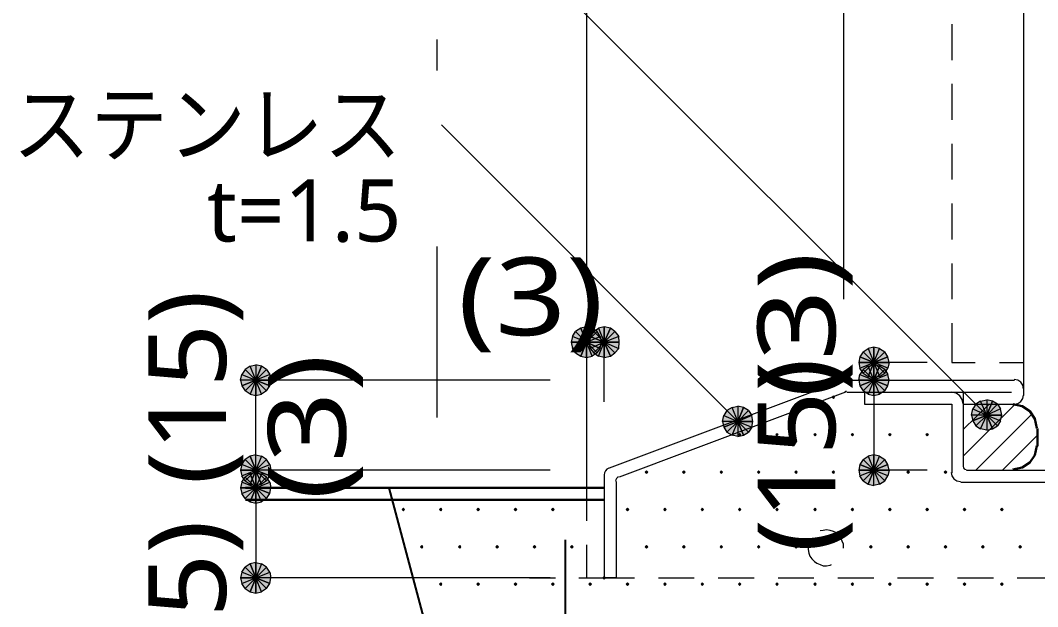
# Model space of a CAD drawing. Header units: millimetres. Extents: x 0 to 420, y 0 to 297.
# Drawn here: x 307.75 to 341.75, y 178.49 to 198.08 of the extents above; entities that cross this region are included whole.
import ezdxf
from ezdxf.enums import TextEntityAlignment as Align

# ---------------------------------------------------------------- set-up
doc = ezdxf.new("R2010")
doc.units = ezdxf.units.MM
doc.styles.add('kst32b', font='NotoSansJP-Variable.ttf')

msp = doc.modelspace()

# ---------------------------------------------------------------- hatches: boundary and pattern name
h = msp.add_hatch(color=7)
h.paths.add_polyline_path([(326.475, 187.791), (326.305, 187.685), (326.665, 187.325), (326.475, 187.791)])
h.paths.add_polyline_path([(326.305, 187.685), (326.665, 187.325), (326.2, 187.515), (326.305, 187.685)])
h.paths.add_polyline_path([(326.665, 187.325), (326.2, 187.515), (326.157, 187.325), (326.665, 187.325)])
h = msp.add_hatch(color=7)
h.paths.add_polyline_path([(327.025, 187.685), (326.856, 187.791), (326.665, 187.325), (327.025, 187.685)])
h.paths.add_polyline_path([(326.856, 187.791), (326.665, 187.325), (326.665, 187.833), (326.856, 187.791)])
h.paths.add_polyline_path([(326.665, 187.325), (326.665, 187.833), (326.475, 187.791), (326.665, 187.325)])
h = msp.add_hatch(color=7)
h.paths.add_polyline_path([(327.131, 187.113), (327.173, 187.325), (326.665, 187.325), (327.131, 187.113)])
h.paths.add_polyline_path([(327.173, 187.325), (326.665, 187.325), (327.131, 187.515), (327.173, 187.325)])
h.paths.add_polyline_path([(326.665, 187.325), (327.131, 187.515), (327.025, 187.685), (326.665, 187.325)])
h = msp.add_hatch(color=7)
h.paths.add_polyline_path([(327.258, 187.833), (327.067, 187.791), (327.258, 187.325), (327.258, 187.833)])
h.paths.add_polyline_path([(327.067, 187.791), (327.258, 187.325), (326.919, 187.685), (327.067, 187.791)])
h.paths.add_polyline_path([(327.258, 187.325), (326.919, 187.685), (326.792, 187.515), (327.258, 187.325)])
for points in [[(327.47, 187.791), (327.258, 187.833), (327.258, 187.325), (327.47, 187.791)], [(326.475, 186.859), (326.665, 186.817), (326.665, 187.325), (326.475, 186.859)], [(335.809, 186.838), (335.767, 186.648), (336.275, 186.648), (335.809, 186.838)], [(316.082, 185.864), (316.124, 186.055), (315.616, 186.055), (316.082, 185.864)], [(336.741, 185.864), (336.783, 186.055), (336.275, 186.055), (336.741, 185.864)], [(334.92, 185.526), (334.899, 185.505), (334.878, 185.483), (334.899, 185.462), (334.92, 185.441), (334.941, 185.462), (334.962, 185.483), (334.941, 185.505), (334.92, 185.526)], [(331.258, 184.489), (331.364, 184.319), (331.724, 184.679), (331.258, 184.489)], [(339.577, 184.7), (339.683, 184.531), (340.043, 184.891), (339.577, 184.7)], [(331.787, 184.277), (331.766, 184.256), (331.745, 184.235), (331.766, 184.213), (331.787, 184.192), (331.809, 184.213), (331.83, 184.235), (331.809, 184.256), (331.787, 184.277)], [(333.036, 184.277), (333.015, 184.256), (332.994, 184.235), (333.015, 184.213), (333.036, 184.192), (333.057, 184.213), (333.079, 184.235), (333.057, 184.256), (333.036, 184.277)], [(334.306, 184.277), (334.285, 184.256), (334.264, 184.235), (334.285, 184.213), (334.306, 184.192), (334.328, 184.213), (334.349, 184.235), (334.328, 184.256), (334.306, 184.277)], [(335.555, 184.277), (335.534, 184.256), (335.513, 184.235), (335.534, 184.213), (335.555, 184.192), (335.576, 184.213), (335.597, 184.235), (335.576, 184.256), (335.555, 184.277)], [(336.804, 184.277), (336.783, 184.256), (336.762, 184.235), (336.783, 184.213), (336.804, 184.192), (336.825, 184.213), (336.846, 184.235), (336.825, 184.256), (336.804, 184.277)], [(338.053, 184.277), (338.032, 184.256), (338.011, 184.235), (338.032, 184.213), (338.053, 184.192), (338.074, 184.213), (338.095, 184.235), (338.074, 184.256), (338.053, 184.277)], [(315.426, 182.584), (315.616, 182.541), (315.616, 183.049), (315.426, 182.584)], [(328.676, 183.028), (328.655, 183.007), (328.634, 182.986), (328.655, 182.965), (328.676, 182.944), (328.697, 182.965), (328.718, 182.986), (328.697, 183.007), (328.676, 183.028)], [(329.925, 183.028), (329.904, 183.007), (329.882, 182.986), (329.904, 182.965), (329.925, 182.944), (329.946, 182.965), (329.967, 182.986), (329.946, 183.007), (329.925, 183.028)], [(331.174, 183.028), (331.153, 183.007), (331.131, 182.986), (331.153, 182.965), (331.174, 182.944), (331.195, 182.965), (331.216, 182.986), (331.195, 183.007), (331.174, 183.028)], [(332.422, 183.028), (332.401, 183.007), (332.38, 182.986), (332.401, 182.965), (332.422, 182.944), (332.444, 182.965), (332.465, 182.986), (332.444, 183.007), (332.422, 183.028)], [(333.671, 183.028), (333.65, 183.007), (333.629, 182.986), (333.65, 182.965), (333.671, 182.944), (333.693, 182.965), (333.714, 182.986), (333.693, 183.007), (333.671, 183.028)], [(334.92, 183.028), (334.899, 183.007), (334.878, 182.986), (334.899, 182.965), (334.92, 182.944), (334.941, 182.965), (334.962, 182.986), (334.941, 183.007), (334.92, 183.028)], [(335.809, 183.24), (335.767, 183.049), (336.275, 183.049), (335.809, 183.24)], [(336.169, 183.028), (336.148, 183.007), (336.127, 182.986), (336.148, 182.965), (336.169, 182.944), (336.19, 182.965), (336.211, 182.986), (336.19, 183.007), (336.169, 183.028)], [(337.418, 183.028), (337.397, 183.007), (337.376, 182.986), (337.397, 182.965), (337.418, 182.944), (337.439, 182.965), (337.46, 182.986), (337.439, 183.007), (337.418, 183.028)], [(338.667, 183.028), (338.646, 183.007), (338.624, 182.986), (338.646, 182.965), (338.667, 182.944), (338.688, 182.965), (338.709, 182.986), (338.688, 183.007), (338.667, 183.028)], [(315.426, 181.991), (315.616, 181.949), (315.616, 182.457), (315.426, 181.991)], [(320.548, 181.779), (320.527, 181.758), (320.506, 181.737), (320.527, 181.716), (320.548, 181.695), (320.569, 181.716), (320.59, 181.737), (320.569, 181.758), (320.548, 181.779)], [(321.797, 181.779), (321.776, 181.758), (321.754, 181.737), (321.776, 181.716), (321.797, 181.695), (321.818, 181.716), (321.839, 181.737), (321.818, 181.758), (321.797, 181.779)], [(323.046, 181.779), (323.025, 181.758), (323.003, 181.737), (323.025, 181.716), (323.046, 181.695), (323.067, 181.716), (323.088, 181.737), (323.067, 181.758), (323.046, 181.779)], [(324.295, 181.779), (324.273, 181.758), (324.252, 181.737), (324.273, 181.716), (324.295, 181.695), (324.316, 181.716), (324.337, 181.737), (324.316, 181.758), (324.295, 181.779)], [(325.543, 181.779), (325.522, 181.758), (325.501, 181.737), (325.522, 181.716), (325.543, 181.695), (325.564, 181.716), (325.586, 181.737), (325.564, 181.758), (325.543, 181.779)], [(328.041, 181.779), (328.02, 181.758), (327.999, 181.737), (328.02, 181.716), (328.041, 181.695), (328.062, 181.716), (328.083, 181.737), (328.062, 181.758), (328.041, 181.779)], [(329.29, 181.779), (329.269, 181.758), (329.248, 181.737), (329.269, 181.716), (329.29, 181.695), (329.311, 181.716), (329.332, 181.737), (329.311, 181.758), (329.29, 181.779)], [(330.539, 181.779), (330.518, 181.758), (330.496, 181.737), (330.518, 181.716), (330.539, 181.695), (330.56, 181.716), (330.581, 181.737), (330.56, 181.758), (330.539, 181.779)], [(331.787, 181.779), (331.766, 181.758), (331.745, 181.737), (331.766, 181.716), (331.787, 181.695), (331.809, 181.716), (331.83, 181.737), (331.809, 181.758), (331.787, 181.779)], [(333.036, 181.779), (333.015, 181.758), (332.994, 181.737), (333.015, 181.716), (333.036, 181.695), (333.057, 181.716), (333.079, 181.737), (333.057, 181.758), (333.036, 181.779)], [(334.306, 181.779), (334.285, 181.758), (334.264, 181.737), (334.285, 181.716), (334.306, 181.695), (334.328, 181.716), (334.349, 181.737), (334.328, 181.758), (334.306, 181.779)], [(335.555, 181.779), (335.534, 181.758), (335.513, 181.737), (335.534, 181.716), (335.555, 181.695), (335.576, 181.716), (335.597, 181.737), (335.576, 181.758), (335.555, 181.779)], [(336.804, 181.779), (336.783, 181.758), (336.762, 181.737), (336.783, 181.716), (336.804, 181.695), (336.825, 181.716), (336.846, 181.737), (336.825, 181.758), (336.804, 181.779)], [(338.053, 181.779), (338.032, 181.758), (338.011, 181.737), (338.032, 181.716), (338.053, 181.695), (338.074, 181.716), (338.095, 181.737), (338.074, 181.758), (338.053, 181.779)], [(339.302, 181.779), (339.28, 181.758), (339.259, 181.737), (339.28, 181.716), (339.302, 181.695), (339.323, 181.716), (339.344, 181.737), (339.323, 181.758), (339.302, 181.779)], [(340.551, 181.779), (340.529, 181.758), (340.508, 181.737), (340.529, 181.716), (340.551, 181.695), (340.572, 181.716), (340.593, 181.737), (340.572, 181.758), (340.551, 181.779)], [(321.162, 180.53), (321.141, 180.509), (321.12, 180.488), (321.141, 180.467), (321.162, 180.446), (321.183, 180.467), (321.204, 180.488), (321.183, 180.509), (321.162, 180.53)], [(322.432, 180.53), (322.411, 180.509), (322.389, 180.488), (322.411, 180.467), (322.432, 180.446), (322.453, 180.467), (322.474, 180.488), (322.453, 180.509), (322.432, 180.53)], [(323.681, 180.53), (323.659, 180.509), (323.638, 180.488), (323.659, 180.467), (323.681, 180.446), (323.702, 180.467), (323.723, 180.488), (323.702, 180.509), (323.681, 180.53)], [(324.929, 180.53), (324.908, 180.509), (324.887, 180.488), (324.908, 180.467), (324.929, 180.446), (324.951, 180.467), (324.972, 180.488), (324.951, 180.509), (324.929, 180.53)], [(326.178, 180.53), (326.157, 180.509), (326.136, 180.488), (326.157, 180.467), (326.178, 180.446), (326.2, 180.467), (326.221, 180.488), (326.2, 180.509), (326.178, 180.53)], [(328.676, 180.53), (328.655, 180.509), (328.634, 180.488), (328.655, 180.467), (328.676, 180.446), (328.697, 180.467), (328.718, 180.488), (328.697, 180.509), (328.676, 180.53)], [(329.925, 180.53), (329.904, 180.509), (329.882, 180.488), (329.904, 180.467), (329.925, 180.446), (329.946, 180.467), (329.967, 180.488), (329.946, 180.509), (329.925, 180.53)], [(331.174, 180.53), (331.153, 180.509), (331.131, 180.488), (331.153, 180.467), (331.174, 180.446), (331.195, 180.467), (331.216, 180.488), (331.195, 180.509), (331.174, 180.53)], [(332.422, 180.53), (332.401, 180.509), (332.38, 180.488), (332.401, 180.467), (332.422, 180.446), (332.444, 180.467), (332.465, 180.488), (332.444, 180.509), (332.422, 180.53)], [(333.671, 180.53), (333.65, 180.509), (333.629, 180.488), (333.65, 180.467), (333.671, 180.446), (333.693, 180.467), (333.714, 180.488), (333.693, 180.509), (333.671, 180.53)], [(336.169, 180.53), (336.148, 180.509), (336.127, 180.488), (336.148, 180.467), (336.169, 180.446), (336.19, 180.467), (336.211, 180.488), (336.19, 180.509), (336.169, 180.53)], [(337.418, 180.53), (337.397, 180.509), (337.376, 180.488), (337.397, 180.467), (337.418, 180.446), (337.439, 180.467), (337.46, 180.488), (337.439, 180.509), (337.418, 180.53)], [(338.667, 180.53), (338.646, 180.509), (338.624, 180.488), (338.646, 180.467), (338.667, 180.446), (338.688, 180.467), (338.709, 180.488), (338.688, 180.509), (338.667, 180.53)], [(339.916, 180.53), (339.894, 180.509), (339.873, 180.488), (339.894, 180.467), (339.916, 180.446), (339.937, 180.467), (339.958, 180.488), (339.937, 180.509), (339.916, 180.53)], [(341.164, 180.53), (341.143, 180.509), (341.122, 180.488), (341.143, 180.467), (341.164, 180.446), (341.186, 180.467), (341.207, 180.488), (341.186, 180.509), (341.164, 180.53)], [(315.426, 178.985), (315.616, 178.943), (315.616, 179.451), (315.426, 178.985)], [(321.797, 179.282), (321.776, 179.26), (321.754, 179.239), (321.776, 179.218), (321.797, 179.197), (321.818, 179.218), (321.839, 179.239), (321.818, 179.26), (321.797, 179.282)], [(323.046, 179.282), (323.025, 179.26), (323.003, 179.239), (323.025, 179.218), (323.046, 179.197), (323.067, 179.218), (323.088, 179.239), (323.067, 179.26), (323.046, 179.282)], [(324.295, 179.282), (324.273, 179.26), (324.252, 179.239), (324.273, 179.218), (324.295, 179.197), (324.316, 179.218), (324.337, 179.239), (324.316, 179.26), (324.295, 179.282)], [(325.543, 179.282), (325.522, 179.26), (325.501, 179.239), (325.522, 179.218), (325.543, 179.197), (325.564, 179.218), (325.586, 179.239), (325.564, 179.26), (325.543, 179.282)], [(326.792, 179.282), (326.771, 179.26), (326.75, 179.239), (326.771, 179.218), (326.792, 179.197), (326.813, 179.218), (326.834, 179.239), (326.813, 179.26), (326.792, 179.282)], [(327.258, 179.493), (327.237, 179.472), (327.216, 179.451), (327.237, 179.43), (327.258, 179.409), (327.279, 179.43), (327.3, 179.451), (327.279, 179.472), (327.258, 179.493)], [(328.041, 179.282), (328.02, 179.26), (327.999, 179.239), (328.02, 179.218), (328.041, 179.197), (328.062, 179.218), (328.083, 179.239), (328.062, 179.26), (328.041, 179.282)], [(329.29, 179.282), (329.269, 179.26), (329.248, 179.239), (329.269, 179.218), (329.29, 179.197), (329.311, 179.218), (329.332, 179.239), (329.311, 179.26), (329.29, 179.282)], [(330.539, 179.282), (330.518, 179.26), (330.496, 179.239), (330.518, 179.218), (330.539, 179.197), (330.56, 179.218), (330.581, 179.239), (330.56, 179.26), (330.539, 179.282)], [(331.787, 179.282), (331.766, 179.26), (331.745, 179.239), (331.766, 179.218), (331.787, 179.197), (331.809, 179.218), (331.83, 179.239), (331.809, 179.26), (331.787, 179.282)], [(333.036, 179.282), (333.015, 179.26), (332.994, 179.239), (333.015, 179.218), (333.036, 179.197), (333.057, 179.218), (333.079, 179.239), (333.057, 179.26), (333.036, 179.282)], [(334.306, 179.282), (334.285, 179.26), (334.264, 179.239), (334.285, 179.218), (334.306, 179.197), (334.328, 179.218), (334.349, 179.239), (334.328, 179.26), (334.306, 179.282)], [(335.555, 179.282), (335.534, 179.26), (335.513, 179.239), (335.534, 179.218), (335.555, 179.197), (335.576, 179.218), (335.597, 179.239), (335.576, 179.26), (335.555, 179.282)], [(336.804, 179.282), (336.783, 179.26), (336.762, 179.239), (336.783, 179.218), (336.804, 179.197), (336.825, 179.218), (336.846, 179.239), (336.825, 179.26), (336.804, 179.282)], [(338.053, 179.282), (338.032, 179.26), (338.011, 179.239), (338.032, 179.218), (338.053, 179.197), (338.074, 179.218), (338.095, 179.239), (338.074, 179.26), (338.053, 179.282)], [(339.302, 179.282), (339.28, 179.26), (339.259, 179.239), (339.28, 179.218), (339.302, 179.197), (339.323, 179.218), (339.344, 179.239), (339.323, 179.26), (339.302, 179.282)], [(340.551, 179.282), (340.529, 179.26), (340.508, 179.239), (340.529, 179.218), (340.551, 179.197), (340.572, 179.218), (340.593, 179.239), (340.572, 179.26), (340.551, 179.282)]]:
    msp.add_hatch(color=7).paths.add_polyline_path(points)
h = msp.add_hatch(color=7)
h.paths.add_polyline_path([(327.766, 187.325), (327.745, 187.515), (327.258, 187.325), (327.766, 187.325)])
h.paths.add_polyline_path([(327.745, 187.515), (327.258, 187.325), (327.618, 187.685), (327.745, 187.515)])
h.paths.add_polyline_path([(327.258, 187.325), (327.618, 187.685), (327.47, 187.791), (327.258, 187.325)])
h = msp.add_hatch(color=7)
h.paths.add_polyline_path([(326.792, 187.515), (326.771, 187.325), (327.258, 187.325), (326.792, 187.515)])
h.paths.add_polyline_path([(326.771, 187.325), (327.258, 187.325), (326.792, 187.113), (326.771, 187.325)])
h.paths.add_polyline_path([(327.258, 187.325), (326.792, 187.113), (326.919, 186.965), (327.258, 187.325)])
h = msp.add_hatch(color=7)
h.paths.add_polyline_path([(326.157, 187.325), (326.2, 187.113), (326.665, 187.325), (326.157, 187.325)])
h.paths.add_polyline_path([(326.2, 187.113), (326.665, 187.325), (326.305, 186.965), (326.2, 187.113)])
h.paths.add_polyline_path([(326.665, 187.325), (326.305, 186.965), (326.475, 186.859), (326.665, 187.325)])
h = msp.add_hatch(color=7)
h.paths.add_polyline_path([(326.665, 186.817), (326.856, 186.859), (326.665, 187.325), (326.665, 186.817)])
h.paths.add_polyline_path([(326.856, 186.859), (326.665, 187.325), (327.025, 186.965), (326.856, 186.859)])
h.paths.add_polyline_path([(326.665, 187.325), (327.025, 186.965), (327.131, 187.113), (326.665, 187.325)])
h = msp.add_hatch(color=7)
h.paths.add_polyline_path([(326.919, 186.965), (327.067, 186.859), (327.258, 187.325), (326.919, 186.965)])
h.paths.add_polyline_path([(327.067, 186.859), (327.258, 187.325), (327.258, 186.817), (327.067, 186.859)])
h.paths.add_polyline_path([(327.258, 187.325), (327.258, 186.817), (327.47, 186.859), (327.258, 187.325)])
h = msp.add_hatch(color=7)
h.paths.add_polyline_path([(327.47, 186.859), (327.618, 186.965), (327.258, 187.325), (327.47, 186.859)])
h.paths.add_polyline_path([(327.618, 186.965), (327.258, 187.325), (327.745, 187.113), (327.618, 186.965)])
h.paths.add_polyline_path([(327.258, 187.325), (327.745, 187.113), (327.766, 187.325), (327.258, 187.325)])
h = msp.add_hatch(color=7)
h.paths.add_polyline_path([(336.275, 187.156), (336.084, 187.113), (336.275, 186.648), (336.275, 187.156)])
h.paths.add_polyline_path([(336.084, 187.113), (336.275, 186.648), (335.915, 187.007), (336.084, 187.113)])
h.paths.add_polyline_path([(336.275, 186.648), (335.915, 187.007), (335.809, 186.838), (336.275, 186.648)])
h = msp.add_hatch(color=7)
h.paths.add_polyline_path([(336.741, 186.838), (336.635, 187.007), (336.275, 186.648), (336.741, 186.838)])
h.paths.add_polyline_path([(336.635, 187.007), (336.275, 186.648), (336.465, 187.113), (336.635, 187.007)])
h.paths.add_polyline_path([(336.275, 186.648), (336.465, 187.113), (336.275, 187.156), (336.275, 186.648)])
h = msp.add_hatch(color=7)
h.paths.add_polyline_path([(336.635, 186.288), (336.741, 186.457), (336.275, 186.648), (336.635, 186.288)])
h.paths.add_polyline_path([(336.741, 186.457), (336.275, 186.648), (336.783, 186.648), (336.741, 186.457)])
h.paths.add_polyline_path([(336.275, 186.648), (336.783, 186.648), (336.741, 186.838), (336.275, 186.648)])
h = msp.add_hatch(color=7)
h.paths.add_polyline_path([(315.256, 186.415), (315.15, 186.246), (315.616, 186.055), (315.256, 186.415)])
h.paths.add_polyline_path([(315.15, 186.246), (315.616, 186.055), (315.108, 186.055), (315.15, 186.246)])
h.paths.add_polyline_path([(315.616, 186.055), (315.108, 186.055), (315.15, 185.864), (315.616, 186.055)])
h = msp.add_hatch(color=7)
h.paths.add_polyline_path([(315.807, 186.521), (315.616, 186.563), (315.616, 186.055), (315.807, 186.521)])
h.paths.add_polyline_path([(315.616, 186.563), (315.616, 186.055), (315.426, 186.521), (315.616, 186.563)])
h.paths.add_polyline_path([(315.616, 186.055), (315.426, 186.521), (315.256, 186.415), (315.616, 186.055)])
h = msp.add_hatch(color=7)
h.paths.add_polyline_path([(316.124, 186.055), (316.082, 186.246), (315.616, 186.055), (316.124, 186.055)])
h.paths.add_polyline_path([(316.082, 186.246), (315.616, 186.055), (315.976, 186.415), (316.082, 186.246)])
h.paths.add_polyline_path([(315.616, 186.055), (315.976, 186.415), (315.807, 186.521), (315.616, 186.055)])
h = msp.add_hatch(color=7)
h.paths.add_polyline_path([(335.767, 186.648), (335.809, 186.457), (336.275, 186.648), (335.767, 186.648)])
h.paths.add_polyline_path([(335.809, 186.457), (336.275, 186.648), (335.915, 186.288), (335.809, 186.457)])
h.paths.add_polyline_path([(336.275, 186.648), (335.915, 186.288), (336.084, 186.182), (336.275, 186.648)])
h = msp.add_hatch(color=7)
h.paths.add_polyline_path([(335.915, 186.415), (335.809, 186.246), (336.275, 186.055), (335.915, 186.415)])
h.paths.add_polyline_path([(335.809, 186.246), (336.275, 186.055), (335.767, 186.055), (335.809, 186.246)])
h.paths.add_polyline_path([(336.275, 186.055), (335.767, 186.055), (335.809, 185.864), (336.275, 186.055)])
h = msp.add_hatch(color=7)
h.paths.add_polyline_path([(336.465, 186.521), (336.275, 186.563), (336.275, 186.055), (336.465, 186.521)])
h.paths.add_polyline_path([(336.275, 186.563), (336.275, 186.055), (336.084, 186.521), (336.275, 186.563)])
h.paths.add_polyline_path([(336.275, 186.055), (336.084, 186.521), (335.915, 186.415), (336.275, 186.055)])
h = msp.add_hatch(color=7)
h.paths.add_polyline_path([(336.084, 186.182), (336.275, 186.14), (336.275, 186.648), (336.084, 186.182)])
h.paths.add_polyline_path([(336.275, 186.14), (336.275, 186.648), (336.465, 186.182), (336.275, 186.14)])
h.paths.add_polyline_path([(336.275, 186.648), (336.465, 186.182), (336.635, 186.288), (336.275, 186.648)])
h = msp.add_hatch(color=7)
h.paths.add_polyline_path([(336.783, 186.055), (336.741, 186.246), (336.275, 186.055), (336.783, 186.055)])
h.paths.add_polyline_path([(336.741, 186.246), (336.275, 186.055), (336.635, 186.415), (336.741, 186.246)])
h.paths.add_polyline_path([(336.275, 186.055), (336.635, 186.415), (336.465, 186.521), (336.275, 186.055)])
h = msp.add_hatch(color=7)
h.paths.add_polyline_path([(315.15, 185.864), (315.256, 185.695), (315.616, 186.055), (315.15, 185.864)])
h.paths.add_polyline_path([(315.256, 185.695), (315.616, 186.055), (315.426, 185.589), (315.256, 185.695)])
h.paths.add_polyline_path([(315.616, 186.055), (315.426, 185.589), (315.616, 185.547), (315.616, 186.055)])
h = msp.add_hatch(color=7)
h.paths.add_polyline_path([(315.616, 185.547), (315.807, 185.589), (315.616, 186.055), (315.616, 185.547)])
h.paths.add_polyline_path([(315.807, 185.589), (315.616, 186.055), (315.976, 185.695), (315.807, 185.589)])
h.paths.add_polyline_path([(315.616, 186.055), (315.976, 185.695), (316.082, 185.864), (315.616, 186.055)])
h = msp.add_hatch(color=7)
h.paths.add_polyline_path([(335.809, 185.864), (335.915, 185.695), (336.275, 186.055), (335.809, 185.864)])
h.paths.add_polyline_path([(335.915, 185.695), (336.275, 186.055), (336.084, 185.589), (335.915, 185.695)])
h.paths.add_polyline_path([(336.275, 186.055), (336.084, 185.589), (336.275, 185.547), (336.275, 186.055)])
h = msp.add_hatch(color=7)
h.paths.add_polyline_path([(336.275, 185.547), (336.465, 185.589), (336.275, 186.055), (336.275, 185.547)])
h.paths.add_polyline_path([(336.465, 185.589), (336.275, 186.055), (336.635, 185.695), (336.465, 185.589)])
h.paths.add_polyline_path([(336.275, 186.055), (336.635, 185.695), (336.741, 185.864), (336.275, 186.055)])
h = msp.add_hatch(color=7)
h.paths.add_polyline_path([(340.233, 185.356), (340.043, 185.399), (340.043, 184.891), (340.233, 185.356)])
h.paths.add_polyline_path([(340.043, 185.399), (340.043, 184.891), (339.831, 185.356), (340.043, 185.399)])
h.paths.add_polyline_path([(340.043, 184.891), (339.831, 185.356), (339.683, 185.251), (340.043, 184.891)])
h = msp.add_hatch(color=7)
h.paths.add_polyline_path([(340.551, 184.891), (340.508, 185.103), (340.043, 184.891), (340.551, 184.891)])
h.paths.add_polyline_path([(340.508, 185.103), (340.043, 184.891), (340.402, 185.251), (340.508, 185.103)])
h.paths.add_polyline_path([(340.043, 184.891), (340.402, 185.251), (340.233, 185.356), (340.043, 184.891)])
h = msp.add_hatch(color=7)
h.paths.add_polyline_path([(331.364, 185.039), (331.258, 184.87), (331.724, 184.679), (331.364, 185.039)])
h.paths.add_polyline_path([(331.258, 184.87), (331.724, 184.679), (331.216, 184.679), (331.258, 184.87)])
h.paths.add_polyline_path([(331.724, 184.679), (331.216, 184.679), (331.258, 184.489), (331.724, 184.679)])
h = msp.add_hatch(color=7)
h.paths.add_polyline_path([(331.914, 185.145), (331.724, 185.187), (331.724, 184.679), (331.914, 185.145)])
h.paths.add_polyline_path([(331.724, 185.187), (331.724, 184.679), (331.534, 185.145), (331.724, 185.187)])
h.paths.add_polyline_path([(331.724, 184.679), (331.534, 185.145), (331.364, 185.039), (331.724, 184.679)])
h = msp.add_hatch(color=7)
h.paths.add_polyline_path([(332.232, 184.679), (332.19, 184.87), (331.724, 184.679), (332.232, 184.679)])
h.paths.add_polyline_path([(332.19, 184.87), (331.724, 184.679), (332.084, 185.039), (332.19, 184.87)])
h.paths.add_polyline_path([(331.724, 184.679), (332.084, 185.039), (331.914, 185.145), (331.724, 184.679)])
h = msp.add_hatch(color=7)
h.paths.add_polyline_path([(339.683, 185.251), (339.577, 185.103), (340.043, 184.891), (339.683, 185.251)])
h.paths.add_polyline_path([(339.577, 185.103), (340.043, 184.891), (339.535, 184.891), (339.577, 185.103)])
h.paths.add_polyline_path([(340.043, 184.891), (339.535, 184.891), (339.577, 184.7), (340.043, 184.891)])
h = msp.add_hatch(color=7)
h.paths.add_polyline_path([(331.364, 184.319), (331.534, 184.213), (331.724, 184.679), (331.364, 184.319)])
h.paths.add_polyline_path([(331.534, 184.213), (331.724, 184.679), (331.724, 184.171), (331.534, 184.213)])
h.paths.add_polyline_path([(331.724, 184.679), (331.724, 184.171), (331.914, 184.213), (331.724, 184.679)])
h = msp.add_hatch(color=7)
h.paths.add_polyline_path([(331.914, 184.213), (332.084, 184.319), (331.724, 184.679), (331.914, 184.213)])
h.paths.add_polyline_path([(332.084, 184.319), (331.724, 184.679), (332.19, 184.489), (332.084, 184.319)])
h.paths.add_polyline_path([(331.724, 184.679), (332.19, 184.489), (332.232, 184.679), (331.724, 184.679)])
h = msp.add_hatch(color=7)
h.paths.add_polyline_path([(339.683, 184.531), (339.831, 184.425), (340.043, 184.891), (339.683, 184.531)])
h.paths.add_polyline_path([(339.831, 184.425), (340.043, 184.891), (340.043, 184.383), (339.831, 184.425)])
h.paths.add_polyline_path([(340.043, 184.891), (340.043, 184.383), (340.233, 184.425), (340.043, 184.891)])
h = msp.add_hatch(color=7)
h.paths.add_polyline_path([(340.233, 184.425), (340.402, 184.531), (340.043, 184.891), (340.233, 184.425)])
h.paths.add_polyline_path([(340.402, 184.531), (340.043, 184.891), (340.508, 184.7), (340.402, 184.531)])
h.paths.add_polyline_path([(340.043, 184.891), (340.508, 184.7), (340.551, 184.891), (340.043, 184.891)])
h = msp.add_hatch(color=7)
h.paths.add_polyline_path([(315.426, 183.515), (315.256, 183.409), (315.616, 183.049), (315.426, 183.515)])
h.paths.add_polyline_path([(315.256, 183.409), (315.616, 183.049), (315.15, 183.24), (315.256, 183.409)])
h.paths.add_polyline_path([(315.616, 183.049), (315.15, 183.24), (315.108, 183.049), (315.616, 183.049)])
h = msp.add_hatch(color=7)
h.paths.add_polyline_path([(315.976, 183.409), (315.807, 183.515), (315.616, 183.049), (315.976, 183.409)])
h.paths.add_polyline_path([(315.807, 183.515), (315.616, 183.049), (315.616, 183.557), (315.807, 183.515)])
h.paths.add_polyline_path([(315.616, 183.049), (315.616, 183.557), (315.426, 183.515), (315.616, 183.049)])
h = msp.add_hatch(color=7)
h.paths.add_polyline_path([(316.082, 182.859), (316.124, 183.049), (315.616, 183.049), (316.082, 182.859)])
h.paths.add_polyline_path([(316.124, 183.049), (315.616, 183.049), (316.082, 183.24), (316.124, 183.049)])
h.paths.add_polyline_path([(315.616, 183.049), (316.082, 183.24), (315.976, 183.409), (315.616, 183.049)])
h = msp.add_hatch(color=7)
h.paths.add_polyline_path([(336.275, 183.557), (336.084, 183.515), (336.275, 183.049), (336.275, 183.557)])
h.paths.add_polyline_path([(336.084, 183.515), (336.275, 183.049), (335.915, 183.409), (336.084, 183.515)])
h.paths.add_polyline_path([(336.275, 183.049), (335.915, 183.409), (335.809, 183.24), (336.275, 183.049)])
h = msp.add_hatch(color=7)
h.paths.add_polyline_path([(336.741, 183.24), (336.635, 183.409), (336.275, 183.049), (336.741, 183.24)])
h.paths.add_polyline_path([(336.635, 183.409), (336.275, 183.049), (336.465, 183.515), (336.635, 183.409)])
h.paths.add_polyline_path([(336.275, 183.049), (336.465, 183.515), (336.275, 183.557), (336.275, 183.049)])
h = msp.add_hatch(color=7)
h.paths.add_polyline_path([(315.108, 183.049), (315.15, 182.859), (315.616, 183.049), (315.108, 183.049)])
h.paths.add_polyline_path([(315.15, 182.859), (315.616, 183.049), (315.256, 182.689), (315.15, 182.859)])
h.paths.add_polyline_path([(315.616, 183.049), (315.256, 182.689), (315.426, 182.584), (315.616, 183.049)])
h = msp.add_hatch(color=7)
h.paths.add_polyline_path([(315.426, 182.922), (315.256, 182.816), (315.616, 182.457), (315.426, 182.922)])
h.paths.add_polyline_path([(315.256, 182.816), (315.616, 182.457), (315.15, 182.647), (315.256, 182.816)])
h.paths.add_polyline_path([(315.616, 182.457), (315.15, 182.647), (315.108, 182.457), (315.616, 182.457)])
h = msp.add_hatch(color=7)
h.paths.add_polyline_path([(315.976, 182.816), (315.807, 182.922), (315.616, 182.457), (315.976, 182.816)])
h.paths.add_polyline_path([(315.807, 182.922), (315.616, 182.457), (315.616, 182.965), (315.807, 182.922)])
h.paths.add_polyline_path([(315.616, 182.457), (315.616, 182.965), (315.426, 182.922), (315.616, 182.457)])
h = msp.add_hatch(color=7)
h.paths.add_polyline_path([(315.616, 182.541), (315.807, 182.584), (315.616, 183.049), (315.616, 182.541)])
h.paths.add_polyline_path([(315.807, 182.584), (315.616, 183.049), (315.976, 182.689), (315.807, 182.584)])
h.paths.add_polyline_path([(315.616, 183.049), (315.976, 182.689), (316.082, 182.859), (315.616, 183.049)])
h = msp.add_hatch(color=7)
h.paths.add_polyline_path([(335.767, 183.049), (335.809, 182.859), (336.275, 183.049), (335.767, 183.049)])
h.paths.add_polyline_path([(335.809, 182.859), (336.275, 183.049), (335.915, 182.689), (335.809, 182.859)])
h.paths.add_polyline_path([(336.275, 183.049), (335.915, 182.689), (336.084, 182.584), (336.275, 183.049)])
h = msp.add_hatch(color=7)
h.paths.add_polyline_path([(336.084, 182.584), (336.275, 182.541), (336.275, 183.049), (336.084, 182.584)])
h.paths.add_polyline_path([(336.275, 182.541), (336.275, 183.049), (336.465, 182.584), (336.275, 182.541)])
h.paths.add_polyline_path([(336.275, 183.049), (336.465, 182.584), (336.635, 182.689), (336.275, 183.049)])
h = msp.add_hatch(color=7)
h.paths.add_polyline_path([(336.635, 182.689), (336.741, 182.859), (336.275, 183.049), (336.635, 182.689)])
h.paths.add_polyline_path([(336.741, 182.859), (336.275, 183.049), (336.783, 183.049), (336.741, 182.859)])
h.paths.add_polyline_path([(336.275, 183.049), (336.783, 183.049), (336.741, 183.24), (336.275, 183.049)])
h = msp.add_hatch(color=7)
h.paths.add_polyline_path([(316.082, 182.266), (316.124, 182.457), (315.616, 182.457), (316.082, 182.266)])
h.paths.add_polyline_path([(316.124, 182.457), (315.616, 182.457), (316.082, 182.647), (316.124, 182.457)])
h.paths.add_polyline_path([(315.616, 182.457), (316.082, 182.647), (315.976, 182.816), (315.616, 182.457)])
h = msp.add_hatch(color=7)
h.paths.add_polyline_path([(315.108, 182.457), (315.15, 182.266), (315.616, 182.457), (315.108, 182.457)])
h.paths.add_polyline_path([(315.15, 182.266), (315.616, 182.457), (315.256, 182.097), (315.15, 182.266)])
h.paths.add_polyline_path([(315.616, 182.457), (315.256, 182.097), (315.426, 181.991), (315.616, 182.457)])
h = msp.add_hatch(color=7)
h.paths.add_polyline_path([(315.616, 181.949), (315.807, 181.991), (315.616, 182.457), (315.616, 181.949)])
h.paths.add_polyline_path([(315.807, 181.991), (315.616, 182.457), (315.976, 182.097), (315.807, 181.991)])
h.paths.add_polyline_path([(315.616, 182.457), (315.976, 182.097), (316.082, 182.266), (315.616, 182.457)])
h = msp.add_hatch(color=7)
h.paths.add_polyline_path([(315.426, 179.917), (315.256, 179.811), (315.616, 179.451), (315.426, 179.917)])
h.paths.add_polyline_path([(315.256, 179.811), (315.616, 179.451), (315.15, 179.642), (315.256, 179.811)])
h.paths.add_polyline_path([(315.616, 179.451), (315.15, 179.642), (315.108, 179.451), (315.616, 179.451)])
h = msp.add_hatch(color=7)
h.paths.add_polyline_path([(315.976, 179.811), (315.807, 179.917), (315.616, 179.451), (315.976, 179.811)])
h.paths.add_polyline_path([(315.807, 179.917), (315.616, 179.451), (315.616, 179.959), (315.807, 179.917)])
h.paths.add_polyline_path([(315.616, 179.451), (315.616, 179.959), (315.426, 179.917), (315.616, 179.451)])
h = msp.add_hatch(color=7)
h.paths.add_polyline_path([(316.082, 179.26), (316.124, 179.451), (315.616, 179.451), (316.082, 179.26)])
h.paths.add_polyline_path([(316.124, 179.451), (315.616, 179.451), (316.082, 179.642), (316.124, 179.451)])
h.paths.add_polyline_path([(315.616, 179.451), (316.082, 179.642), (315.976, 179.811), (315.616, 179.451)])
h = msp.add_hatch(color=7)
h.paths.add_polyline_path([(315.108, 179.451), (315.15, 179.26), (315.616, 179.451), (315.108, 179.451)])
h.paths.add_polyline_path([(315.15, 179.26), (315.616, 179.451), (315.256, 179.091), (315.15, 179.26)])
h.paths.add_polyline_path([(315.616, 179.451), (315.256, 179.091), (315.426, 178.985), (315.616, 179.451)])
h = msp.add_hatch(color=7)
h.paths.add_polyline_path([(315.616, 178.943), (315.807, 178.985), (315.616, 179.451), (315.616, 178.943)])
h.paths.add_polyline_path([(315.807, 178.985), (315.616, 179.451), (315.976, 179.091), (315.807, 178.985)])
h.paths.add_polyline_path([(315.616, 179.451), (315.976, 179.091), (316.082, 179.26), (315.616, 179.451)])

# ---------------------------------------------------------------- linework, layer by layer
at = {"lineweight": 13}
for points in [[(335.259, 218.059), (335.259, 188.764)], [(341.27, 218.059), (341.27, 185.759)], [(326.665, 205.994), (326.665, 189.759)], [(340.043, 184.891), (325.48, 199.454)], [(338.878, 197.951), (338.878, 196.744)], [(321.67, 197.443), (321.67, 196.405)], [(338.878, 195.961), (338.878, 194.754)], [(331.724, 184.679), (321.818, 194.585)], [(338.878, 193.95), (338.878, 192.765)], [(338.878, 191.961), (338.878, 190.754)], [(321.67, 190.521), (321.67, 184.806)], [(338.878, 189.95), (338.878, 188.764)], [(326.665, 187.833), (326.665, 182.457)], [(338.878, 187.96), (338.878, 186.648)], [(327.258, 185.335), (327.258, 187.346)], [(326.665, 187.325), (327.258, 187.325)], [(338.053, 186.648), (336.232, 186.648)], [(336.275, 186.648), (336.275, 186.055), (336.275, 183.049)], [(338.878, 186.648), (339.662, 186.648)], [(340.466, 186.648), (341.27, 186.648)], [(325.459, 186.055), (315.616, 186.055)], [(315.616, 183.049), (315.616, 186.055)], [(335.216, 186.034), (327.427, 183.113)], [(335.312, 186.055), (335.29, 186.054), (335.269, 186.051), (335.248, 186.047), (335.228, 186.04)], [(335.322, 186.055), (340.974, 186.055)], [(341.27, 185.769), (341.246, 185.889), (341.18, 185.986), (341.083, 186.052), (340.963, 186.076)], [(335.322, 185.653), (327.766, 182.816)], [(335.354, 185.674), (335.34, 185.673), (335.326, 185.672), (335.313, 185.669), (335.3, 185.664)], [(335.365, 185.653), (340.868, 185.653)], [(335.957, 185.653), (335.957, 185.251), (338.878, 185.251)], [(339.259, 185.261), (339.229, 185.414), (339.145, 185.538), (339.02, 185.622), (338.868, 185.653)], [(339.259, 185.653), (339.259, 185.335)], [(341.27, 185.759), (341.27, 185.547)], [(339.259, 185.335), (339.259, 183.155)], [(340.963, 185.251), (341.083, 185.275), (341.18, 185.341), (341.246, 185.438), (341.27, 185.558)], [(338.878, 185.251), (338.878, 182.965)], [(339.259, 184.404), (340.127, 185.251)], [(339.259, 183.515), (340.995, 185.251)], [(339.259, 185.251), (340.974, 185.251)], [(339.683, 183.049), (341.566, 184.933)], [(315.616, 183.663), (315.616, 184.256)], [(340.572, 183.049), (341.736, 184.213)], [(325.459, 183.049), (315.616, 183.049)], [(315.616, 183.049), (315.616, 182.457), (315.616, 179.451)], [(327.418, 183.119), (327.352, 183.083), (327.302, 183.03), (327.269, 182.964), (327.258, 182.891)], [(338.053, 183.049), (336.275, 183.049)], [(338.857, 182.975), (338.881, 182.856), (338.947, 182.758), (339.045, 182.692), (339.164, 182.668)], [(339.259, 183.166), (339.267, 183.129), (339.287, 183.098), (339.318, 183.078), (339.355, 183.07)], [(339.365, 183.049), (349.758, 183.049)], [(327.258, 182.88), (327.258, 179.451)], [(327.743, 182.828), (327.7, 182.804), (327.667, 182.77), (327.646, 182.727), (327.639, 182.679)], [(327.66, 182.668), (327.66, 179.451)], [(339.175, 182.647), (349.568, 182.647)], [(326.665, 182.457), (326.665, 181.356)], [(335.259, 180.446), (335.259, 180.573), (335.216, 180.679), (335.174, 180.784), (335.111, 180.869), (335.026, 180.954), (334.92, 180.996), (334.814, 181.038), (334.687, 181.06), (334.581, 181.038), (334.476, 181.017)], [(326.665, 180.552), (326.665, 179.451)], [(334.073, 180.446), (334.073, 180.403), (334.095, 180.276), (334.137, 180.171), (334.201, 180.086), (334.285, 180.001), (334.37, 179.938), (334.476, 179.896), (334.581, 179.853), (334.687, 179.853), (334.814, 179.874), (334.857, 179.896)], [(325.459, 179.451), (315.616, 179.451)], [(324.76, 179.451), (325.628, 179.451)], [(326.411, 179.451), (327.258, 179.451)], [(327.258, 179.451), (328.274, 179.451)], [(327.66, 179.451), (327.258, 179.451)], [(329.078, 179.451), (330.263, 179.451)], [(331.068, 179.451), (332.274, 179.451)], [(333.079, 179.451), (334.264, 179.451)], [(335.068, 179.451), (336.275, 179.451)], [(337.058, 179.451), (338.264, 179.451)], [(339.069, 179.451), (340.275, 179.451)], [(341.059, 179.451), (342.265, 179.451)]]:
    msp.add_lwpolyline(points, dxfattribs=at)
at = {"lineweight": 0}
for points in [[(326.305, 187.685), (326.665, 187.325), (326.2, 187.515)], [(326.475, 187.791), (326.305, 187.685), (326.665, 187.325)], [(326.665, 187.325), (326.665, 187.833), (326.475, 187.791)], [(326.856, 187.791), (326.665, 187.325), (326.665, 187.833)], [(327.025, 187.685), (326.856, 187.791), (326.665, 187.325)], [(326.665, 187.325), (327.131, 187.515), (327.025, 187.685)], [(327.258, 187.325), (326.919, 187.685), (326.792, 187.515)], [(327.067, 187.791), (327.258, 187.325), (326.919, 187.685)], [(327.258, 187.833), (327.067, 187.791), (327.258, 187.325)], [(327.47, 187.791), (327.258, 187.833), (327.258, 187.325)], [(327.258, 187.325), (327.618, 187.685), (327.47, 187.791)], [(327.745, 187.515), (327.258, 187.325), (327.618, 187.685)], [(326.665, 187.325), (326.2, 187.515), (326.157, 187.325)], [(327.173, 187.325), (326.665, 187.325), (327.131, 187.515)], [(326.792, 187.515), (326.771, 187.325), (327.258, 187.325)], [(327.766, 187.325), (327.745, 187.515), (327.258, 187.325)], [(326.157, 187.325), (326.2, 187.113), (326.665, 187.325)], [(326.2, 187.113), (326.665, 187.325), (326.305, 186.965)], [(326.665, 187.325), (326.305, 186.965), (326.475, 186.859)], [(326.475, 186.859), (326.665, 186.817), (326.665, 187.325)], [(326.665, 186.817), (326.856, 186.859), (326.665, 187.325)], [(326.856, 186.859), (326.665, 187.325), (327.025, 186.965)], [(326.665, 187.325), (327.025, 186.965), (327.131, 187.113)], [(327.131, 187.113), (327.173, 187.325), (326.665, 187.325)], [(326.771, 187.325), (327.258, 187.325), (326.792, 187.113)], [(327.258, 187.325), (326.792, 187.113), (326.919, 186.965)], [(326.919, 186.965), (327.067, 186.859), (327.258, 187.325)], [(327.067, 186.859), (327.258, 187.325), (327.258, 186.817)], [(327.258, 187.325), (327.258, 186.817), (327.47, 186.859)], [(327.47, 186.859), (327.618, 186.965), (327.258, 187.325)], [(327.618, 186.965), (327.258, 187.325), (327.745, 187.113)], [(327.258, 187.325), (327.745, 187.113), (327.766, 187.325)], [(336.275, 186.648), (335.915, 187.007), (335.809, 186.838)], [(336.084, 187.113), (336.275, 186.648), (335.915, 187.007)], [(336.275, 187.156), (336.084, 187.113), (336.275, 186.648)], [(336.275, 186.648), (336.465, 187.113), (336.275, 187.156)], [(336.635, 187.007), (336.275, 186.648), (336.465, 187.113)], [(336.741, 186.838), (336.635, 187.007), (336.275, 186.648)], [(335.809, 186.838), (335.767, 186.648), (336.275, 186.648)], [(336.275, 186.648), (336.783, 186.648), (336.741, 186.838)], [(315.256, 186.415), (315.15, 186.246), (315.616, 186.055)], [(315.616, 186.055), (315.426, 186.521), (315.256, 186.415)], [(315.616, 186.563), (315.616, 186.055), (315.426, 186.521)], [(315.807, 186.521), (315.616, 186.563), (315.616, 186.055)], [(315.616, 186.055), (315.976, 186.415), (315.807, 186.521)], [(316.082, 186.246), (315.616, 186.055), (315.976, 186.415)], [(335.767, 186.648), (335.809, 186.457), (336.275, 186.648)], [(335.809, 186.457), (336.275, 186.648), (335.915, 186.288)], [(335.915, 186.415), (335.809, 186.246), (336.275, 186.055)], [(336.275, 186.648), (335.915, 186.288), (336.084, 186.182)], [(336.275, 186.055), (336.084, 186.521), (335.915, 186.415)], [(336.084, 186.182), (336.275, 186.14), (336.275, 186.648)], [(336.275, 186.563), (336.275, 186.055), (336.084, 186.521)], [(336.275, 186.14), (336.275, 186.648), (336.465, 186.182)], [(336.275, 186.648), (336.465, 186.182), (336.635, 186.288)], [(336.635, 186.288), (336.741, 186.457), (336.275, 186.648)], [(336.741, 186.457), (336.275, 186.648), (336.783, 186.648)], [(336.465, 186.521), (336.275, 186.563), (336.275, 186.055)], [(336.275, 186.055), (336.635, 186.415), (336.465, 186.521)], [(336.741, 186.246), (336.275, 186.055), (336.635, 186.415)], [(315.15, 186.246), (315.616, 186.055), (315.108, 186.055)], [(315.616, 186.055), (315.108, 186.055), (315.15, 185.864)], [(315.15, 185.864), (315.256, 185.695), (315.616, 186.055)], [(315.256, 185.695), (315.616, 186.055), (315.426, 185.589)], [(315.616, 186.055), (315.426, 185.589), (315.616, 185.547)], [(316.124, 186.055), (316.082, 186.246), (315.616, 186.055)], [(315.616, 185.547), (315.807, 185.589), (315.616, 186.055)], [(315.807, 185.589), (315.616, 186.055), (315.976, 185.695)], [(315.616, 186.055), (315.976, 185.695), (316.082, 185.864)], [(316.082, 185.864), (316.124, 186.055), (315.616, 186.055)], [(335.809, 186.246), (336.275, 186.055), (335.767, 186.055)], [(336.275, 186.055), (335.767, 186.055), (335.809, 185.864)], [(335.809, 185.864), (335.915, 185.695), (336.275, 186.055)], [(335.915, 185.695), (336.275, 186.055), (336.084, 185.589)], [(336.275, 186.055), (336.084, 185.589), (336.275, 185.547)], [(336.783, 186.055), (336.741, 186.246), (336.275, 186.055)], [(336.275, 185.547), (336.465, 185.589), (336.275, 186.055)], [(336.465, 185.589), (336.275, 186.055), (336.635, 185.695)], [(336.275, 186.055), (336.635, 185.695), (336.741, 185.864)], [(336.741, 185.864), (336.783, 186.055), (336.275, 186.055)], [(334.92, 185.526), (334.899, 185.505), (334.878, 185.483), (334.899, 185.462), (334.92, 185.441), (334.941, 185.462), (334.962, 185.483), (334.941, 185.505)], [(340.043, 184.891), (339.831, 185.356), (339.683, 185.251)], [(340.043, 185.399), (340.043, 184.891), (339.831, 185.356)], [(340.233, 185.356), (340.043, 185.399), (340.043, 184.891)], [(340.043, 184.891), (340.402, 185.251), (340.233, 185.356)], [(331.364, 185.039), (331.258, 184.87), (331.724, 184.679)], [(331.724, 184.679), (331.534, 185.145), (331.364, 185.039)], [(331.724, 185.187), (331.724, 184.679), (331.534, 185.145)], [(331.914, 185.145), (331.724, 185.187), (331.724, 184.679)], [(331.724, 184.679), (332.084, 185.039), (331.914, 185.145)], [(332.19, 184.87), (331.724, 184.679), (332.084, 185.039)], [(339.577, 185.103), (340.043, 184.891), (339.535, 184.891)], [(339.683, 185.251), (339.577, 185.103), (340.043, 184.891)], [(340.508, 185.103), (340.043, 184.891), (340.402, 185.251)], [(340.551, 184.891), (340.508, 185.103), (340.043, 184.891)], [(331.258, 184.87), (331.724, 184.679), (331.216, 184.679)], [(331.724, 184.679), (331.216, 184.679), (331.258, 184.489)], [(331.258, 184.489), (331.364, 184.319), (331.724, 184.679)], [(331.364, 184.319), (331.534, 184.213), (331.724, 184.679)], [(331.534, 184.213), (331.724, 184.679), (331.724, 184.171)], [(332.232, 184.679), (332.19, 184.87), (331.724, 184.679)], [(331.724, 184.679), (331.724, 184.171), (331.914, 184.213)], [(331.914, 184.213), (332.084, 184.319), (331.724, 184.679)], [(332.084, 184.319), (331.724, 184.679), (332.19, 184.489)], [(331.724, 184.679), (332.19, 184.489), (332.232, 184.679)], [(340.043, 184.891), (339.535, 184.891), (339.577, 184.7)], [(339.577, 184.7), (339.683, 184.531), (340.043, 184.891)], [(339.683, 184.531), (339.831, 184.425), (340.043, 184.891)], [(339.831, 184.425), (340.043, 184.891), (340.043, 184.383)], [(340.043, 184.891), (340.043, 184.383), (340.233, 184.425)], [(340.233, 184.425), (340.402, 184.531), (340.043, 184.891)], [(340.402, 184.531), (340.043, 184.891), (340.508, 184.7)], [(340.043, 184.891), (340.508, 184.7), (340.551, 184.891)], [(331.787, 184.277), (331.766, 184.256), (331.745, 184.235), (331.766, 184.213), (331.787, 184.192), (331.809, 184.213), (331.83, 184.235), (331.809, 184.256)], [(333.036, 184.277), (333.015, 184.256), (332.994, 184.235), (333.015, 184.213), (333.036, 184.192), (333.057, 184.213), (333.079, 184.235), (333.057, 184.256)], [(334.306, 184.277), (334.285, 184.256), (334.264, 184.235), (334.285, 184.213), (334.306, 184.192), (334.328, 184.213), (334.349, 184.235), (334.328, 184.256)], [(335.555, 184.277), (335.534, 184.256), (335.513, 184.235), (335.534, 184.213), (335.555, 184.192), (335.576, 184.213), (335.597, 184.235), (335.576, 184.256)], [(336.804, 184.277), (336.783, 184.256), (336.762, 184.235), (336.783, 184.213), (336.804, 184.192), (336.825, 184.213), (336.846, 184.235), (336.825, 184.256)], [(338.053, 184.277), (338.032, 184.256), (338.011, 184.235), (338.032, 184.213), (338.053, 184.192), (338.074, 184.213), (338.095, 184.235), (338.074, 184.256)], [(315.256, 183.409), (315.616, 183.049), (315.15, 183.24)], [(315.426, 183.515), (315.256, 183.409), (315.616, 183.049)], [(315.616, 183.049), (315.616, 183.557), (315.426, 183.515)], [(315.807, 183.515), (315.616, 183.049), (315.616, 183.557)], [(315.976, 183.409), (315.807, 183.515), (315.616, 183.049)], [(315.616, 183.049), (316.082, 183.24), (315.976, 183.409)], [(336.275, 183.049), (335.915, 183.409), (335.809, 183.24)], [(336.084, 183.515), (336.275, 183.049), (335.915, 183.409)], [(336.275, 183.557), (336.084, 183.515), (336.275, 183.049)], [(336.275, 183.049), (336.465, 183.515), (336.275, 183.557)], [(336.635, 183.409), (336.275, 183.049), (336.465, 183.515)], [(336.741, 183.24), (336.635, 183.409), (336.275, 183.049)], [(315.616, 183.049), (315.15, 183.24), (315.108, 183.049)], [(315.108, 183.049), (315.15, 182.859), (315.616, 183.049)], [(315.15, 182.859), (315.616, 183.049), (315.256, 182.689)], [(315.616, 183.049), (315.256, 182.689), (315.426, 182.584)], [(315.426, 182.922), (315.256, 182.816), (315.616, 182.457)], [(315.426, 182.584), (315.616, 182.541), (315.616, 183.049)], [(315.616, 182.457), (315.616, 182.965), (315.426, 182.922)], [(316.124, 183.049), (315.616, 183.049), (316.082, 183.24)], [(315.616, 182.541), (315.807, 182.584), (315.616, 183.049)], [(315.807, 182.584), (315.616, 183.049), (315.976, 182.689)], [(315.616, 183.049), (315.976, 182.689), (316.082, 182.859)], [(316.082, 182.859), (316.124, 183.049), (315.616, 183.049)], [(315.807, 182.922), (315.616, 182.457), (315.616, 182.965)], [(315.976, 182.816), (315.807, 182.922), (315.616, 182.457)], [(328.676, 183.028), (328.655, 183.007), (328.634, 182.986), (328.655, 182.965), (328.676, 182.944), (328.697, 182.965), (328.718, 182.986), (328.697, 183.007)], [(329.925, 183.028), (329.904, 183.007), (329.882, 182.986), (329.904, 182.965), (329.925, 182.944), (329.946, 182.965), (329.967, 182.986), (329.946, 183.007)], [(331.174, 183.028), (331.153, 183.007), (331.131, 182.986), (331.153, 182.965), (331.174, 182.944), (331.195, 182.965), (331.216, 182.986), (331.195, 183.007)], [(332.422, 183.028), (332.401, 183.007), (332.38, 182.986), (332.401, 182.965), (332.422, 182.944), (332.444, 182.965), (332.465, 182.986), (332.444, 183.007)], [(333.671, 183.028), (333.65, 183.007), (333.629, 182.986), (333.65, 182.965), (333.671, 182.944), (333.693, 182.965), (333.714, 182.986), (333.693, 183.007)], [(334.92, 183.028), (334.899, 183.007), (334.878, 182.986), (334.899, 182.965), (334.92, 182.944), (334.941, 182.965), (334.962, 182.986), (334.941, 183.007)], [(335.809, 183.24), (335.767, 183.049), (336.275, 183.049)], [(335.767, 183.049), (335.809, 182.859), (336.275, 183.049)], [(335.809, 182.859), (336.275, 183.049), (335.915, 182.689)], [(336.275, 183.049), (335.915, 182.689), (336.084, 182.584)], [(336.084, 182.584), (336.275, 182.541), (336.275, 183.049)], [(336.169, 183.028), (336.148, 183.007), (336.127, 182.986), (336.148, 182.965), (336.169, 182.944), (336.19, 182.965), (336.211, 182.986), (336.19, 183.007)], [(336.275, 183.049), (336.783, 183.049), (336.741, 183.24)], [(336.275, 182.541), (336.275, 183.049), (336.465, 182.584)], [(336.275, 183.049), (336.465, 182.584), (336.635, 182.689)], [(336.635, 182.689), (336.741, 182.859), (336.275, 183.049)], [(336.741, 182.859), (336.275, 183.049), (336.783, 183.049)], [(337.418, 183.028), (337.397, 183.007), (337.376, 182.986), (337.397, 182.965), (337.418, 182.944), (337.439, 182.965), (337.46, 182.986), (337.439, 183.007)], [(338.667, 183.028), (338.646, 183.007), (338.624, 182.986), (338.646, 182.965), (338.667, 182.944), (338.688, 182.965), (338.709, 182.986), (338.688, 183.007)], [(315.616, 182.457), (315.15, 182.647), (315.108, 182.457)], [(315.256, 182.816), (315.616, 182.457), (315.15, 182.647)], [(315.616, 182.457), (316.082, 182.647), (315.976, 182.816)], [(316.124, 182.457), (315.616, 182.457), (316.082, 182.647)], [(315.108, 182.457), (315.15, 182.266), (315.616, 182.457)], [(315.15, 182.266), (315.616, 182.457), (315.256, 182.097)], [(315.616, 182.457), (315.256, 182.097), (315.426, 181.991)], [(315.426, 181.991), (315.616, 181.949), (315.616, 182.457)], [(315.616, 181.949), (315.807, 181.991), (315.616, 182.457)], [(315.807, 181.991), (315.616, 182.457), (315.976, 182.097)], [(315.616, 182.457), (315.976, 182.097), (316.082, 182.266)], [(316.082, 182.266), (316.124, 182.457), (315.616, 182.457)], [(320.548, 181.779), (320.527, 181.758), (320.506, 181.737), (320.527, 181.716), (320.548, 181.695), (320.569, 181.716), (320.59, 181.737), (320.569, 181.758)], [(321.797, 181.779), (321.776, 181.758), (321.754, 181.737), (321.776, 181.716), (321.797, 181.695), (321.818, 181.716), (321.839, 181.737), (321.818, 181.758)], [(323.046, 181.779), (323.025, 181.758), (323.003, 181.737), (323.025, 181.716), (323.046, 181.695), (323.067, 181.716), (323.088, 181.737), (323.067, 181.758)], [(324.295, 181.779), (324.273, 181.758), (324.252, 181.737), (324.273, 181.716), (324.295, 181.695), (324.316, 181.716), (324.337, 181.737), (324.316, 181.758)], [(325.543, 181.779), (325.522, 181.758), (325.501, 181.737), (325.522, 181.716), (325.543, 181.695), (325.564, 181.716), (325.586, 181.737), (325.564, 181.758)], [(328.041, 181.779), (328.02, 181.758), (327.999, 181.737), (328.02, 181.716), (328.041, 181.695), (328.062, 181.716), (328.083, 181.737), (328.062, 181.758)], [(329.29, 181.779), (329.269, 181.758), (329.248, 181.737), (329.269, 181.716), (329.29, 181.695), (329.311, 181.716), (329.332, 181.737), (329.311, 181.758)], [(330.539, 181.779), (330.518, 181.758), (330.496, 181.737), (330.518, 181.716), (330.539, 181.695), (330.56, 181.716), (330.581, 181.737), (330.56, 181.758)], [(331.787, 181.779), (331.766, 181.758), (331.745, 181.737), (331.766, 181.716), (331.787, 181.695), (331.809, 181.716), (331.83, 181.737), (331.809, 181.758)], [(333.036, 181.779), (333.015, 181.758), (332.994, 181.737), (333.015, 181.716), (333.036, 181.695), (333.057, 181.716), (333.079, 181.737), (333.057, 181.758)], [(334.306, 181.779), (334.285, 181.758), (334.264, 181.737), (334.285, 181.716), (334.306, 181.695), (334.328, 181.716), (334.349, 181.737), (334.328, 181.758)], [(335.555, 181.779), (335.534, 181.758), (335.513, 181.737), (335.534, 181.716), (335.555, 181.695), (335.576, 181.716), (335.597, 181.737), (335.576, 181.758)], [(336.804, 181.779), (336.783, 181.758), (336.762, 181.737), (336.783, 181.716), (336.804, 181.695), (336.825, 181.716), (336.846, 181.737), (336.825, 181.758)], [(338.053, 181.779), (338.032, 181.758), (338.011, 181.737), (338.032, 181.716), (338.053, 181.695), (338.074, 181.716), (338.095, 181.737), (338.074, 181.758)], [(339.302, 181.779), (339.28, 181.758), (339.259, 181.737), (339.28, 181.716), (339.302, 181.695), (339.323, 181.716), (339.344, 181.737), (339.323, 181.758)], [(340.551, 181.779), (340.529, 181.758), (340.508, 181.737), (340.529, 181.716), (340.551, 181.695), (340.572, 181.716), (340.593, 181.737), (340.572, 181.758)], [(321.162, 180.53), (321.141, 180.509), (321.12, 180.488), (321.141, 180.467), (321.162, 180.446), (321.183, 180.467), (321.204, 180.488), (321.183, 180.509)], [(322.432, 180.53), (322.411, 180.509), (322.389, 180.488), (322.411, 180.467), (322.432, 180.446), (322.453, 180.467), (322.474, 180.488), (322.453, 180.509)], [(323.681, 180.53), (323.659, 180.509), (323.638, 180.488), (323.659, 180.467), (323.681, 180.446), (323.702, 180.467), (323.723, 180.488), (323.702, 180.509)], [(324.929, 180.53), (324.908, 180.509), (324.887, 180.488), (324.908, 180.467), (324.929, 180.446), (324.951, 180.467), (324.972, 180.488), (324.951, 180.509)], [(326.178, 180.53), (326.157, 180.509), (326.136, 180.488), (326.157, 180.467), (326.178, 180.446), (326.2, 180.467), (326.221, 180.488), (326.2, 180.509)], [(328.676, 180.53), (328.655, 180.509), (328.634, 180.488), (328.655, 180.467), (328.676, 180.446), (328.697, 180.467), (328.718, 180.488), (328.697, 180.509)], [(329.925, 180.53), (329.904, 180.509), (329.882, 180.488), (329.904, 180.467), (329.925, 180.446), (329.946, 180.467), (329.967, 180.488), (329.946, 180.509)], [(331.174, 180.53), (331.153, 180.509), (331.131, 180.488), (331.153, 180.467), (331.174, 180.446), (331.195, 180.467), (331.216, 180.488), (331.195, 180.509)], [(332.422, 180.53), (332.401, 180.509), (332.38, 180.488), (332.401, 180.467), (332.422, 180.446), (332.444, 180.467), (332.465, 180.488), (332.444, 180.509)], [(333.671, 180.53), (333.65, 180.509), (333.629, 180.488), (333.65, 180.467), (333.671, 180.446), (333.693, 180.467), (333.714, 180.488), (333.693, 180.509)], [(336.169, 180.53), (336.148, 180.509), (336.127, 180.488), (336.148, 180.467), (336.169, 180.446), (336.19, 180.467), (336.211, 180.488), (336.19, 180.509)], [(337.418, 180.53), (337.397, 180.509), (337.376, 180.488), (337.397, 180.467), (337.418, 180.446), (337.439, 180.467), (337.46, 180.488), (337.439, 180.509)], [(338.667, 180.53), (338.646, 180.509), (338.624, 180.488), (338.646, 180.467), (338.667, 180.446), (338.688, 180.467), (338.709, 180.488), (338.688, 180.509)], [(339.916, 180.53), (339.894, 180.509), (339.873, 180.488), (339.894, 180.467), (339.916, 180.446), (339.937, 180.467), (339.958, 180.488), (339.937, 180.509)], [(341.164, 180.53), (341.143, 180.509), (341.122, 180.488), (341.143, 180.467), (341.164, 180.446), (341.186, 180.467), (341.207, 180.488), (341.186, 180.509)], [(315.426, 179.917), (315.256, 179.811), (315.616, 179.451)], [(315.616, 179.451), (315.616, 179.959), (315.426, 179.917)], [(315.807, 179.917), (315.616, 179.451), (315.616, 179.959)], [(315.976, 179.811), (315.807, 179.917), (315.616, 179.451)], [(315.616, 179.451), (315.15, 179.642), (315.108, 179.451)], [(315.256, 179.811), (315.616, 179.451), (315.15, 179.642)], [(315.616, 179.451), (316.082, 179.642), (315.976, 179.811)], [(316.124, 179.451), (315.616, 179.451), (316.082, 179.642)], [(315.108, 179.451), (315.15, 179.26), (315.616, 179.451)], [(315.15, 179.26), (315.616, 179.451), (315.256, 179.091)], [(315.616, 179.451), (315.256, 179.091), (315.426, 178.985)], [(315.426, 178.985), (315.616, 178.943), (315.616, 179.451)], [(315.616, 178.943), (315.807, 178.985), (315.616, 179.451)], [(315.807, 178.985), (315.616, 179.451), (315.976, 179.091)], [(315.616, 179.451), (315.976, 179.091), (316.082, 179.26)], [(316.082, 179.26), (316.124, 179.451), (315.616, 179.451)], [(321.797, 179.282), (321.776, 179.26), (321.754, 179.239), (321.776, 179.218), (321.797, 179.197), (321.818, 179.218), (321.839, 179.239), (321.818, 179.26)], [(323.046, 179.282), (323.025, 179.26), (323.003, 179.239), (323.025, 179.218), (323.046, 179.197), (323.067, 179.218), (323.088, 179.239), (323.067, 179.26)], [(324.295, 179.282), (324.273, 179.26), (324.252, 179.239), (324.273, 179.218), (324.295, 179.197), (324.316, 179.218), (324.337, 179.239), (324.316, 179.26)], [(325.543, 179.282), (325.522, 179.26), (325.501, 179.239), (325.522, 179.218), (325.543, 179.197), (325.564, 179.218), (325.586, 179.239), (325.564, 179.26)], [(326.792, 179.282), (326.771, 179.26), (326.75, 179.239), (326.771, 179.218), (326.792, 179.197), (326.813, 179.218), (326.834, 179.239), (326.813, 179.26)], [(327.258, 179.493), (327.237, 179.472), (327.216, 179.451), (327.237, 179.43), (327.258, 179.409), (327.279, 179.43), (327.3, 179.451), (327.279, 179.472)], [(328.041, 179.282), (328.02, 179.26), (327.999, 179.239), (328.02, 179.218), (328.041, 179.197), (328.062, 179.218), (328.083, 179.239), (328.062, 179.26)], [(329.29, 179.282), (329.269, 179.26), (329.248, 179.239), (329.269, 179.218), (329.29, 179.197), (329.311, 179.218), (329.332, 179.239), (329.311, 179.26)], [(330.539, 179.282), (330.518, 179.26), (330.496, 179.239), (330.518, 179.218), (330.539, 179.197), (330.56, 179.218), (330.581, 179.239), (330.56, 179.26)], [(331.787, 179.282), (331.766, 179.26), (331.745, 179.239), (331.766, 179.218), (331.787, 179.197), (331.809, 179.218), (331.83, 179.239), (331.809, 179.26)], [(333.036, 179.282), (333.015, 179.26), (332.994, 179.239), (333.015, 179.218), (333.036, 179.197), (333.057, 179.218), (333.079, 179.239), (333.057, 179.26)], [(334.306, 179.282), (334.285, 179.26), (334.264, 179.239), (334.285, 179.218), (334.306, 179.197), (334.328, 179.218), (334.349, 179.239), (334.328, 179.26)], [(335.555, 179.282), (335.534, 179.26), (335.513, 179.239), (335.534, 179.218), (335.555, 179.197), (335.576, 179.218), (335.597, 179.239), (335.576, 179.26)], [(336.804, 179.282), (336.783, 179.26), (336.762, 179.239), (336.783, 179.218), (336.804, 179.197), (336.825, 179.218), (336.846, 179.239), (336.825, 179.26)], [(338.053, 179.282), (338.032, 179.26), (338.011, 179.239), (338.032, 179.218), (338.053, 179.197), (338.074, 179.218), (338.095, 179.239), (338.074, 179.26)], [(339.302, 179.282), (339.28, 179.26), (339.259, 179.239), (339.28, 179.218), (339.302, 179.197), (339.323, 179.218), (339.344, 179.239), (339.323, 179.26)], [(340.551, 179.282), (340.529, 179.26), (340.508, 179.239), (340.529, 179.218), (340.551, 179.197), (340.572, 179.218), (340.593, 179.239), (340.572, 179.26)]]:
    msp.add_lwpolyline(points, close=True, dxfattribs=at)
at = {"lineweight": 30}
for points in [[(341.715, 184.457), (341.652, 184.766), (341.482, 185.018), (341.23, 185.188), (340.921, 185.251)], [(341.736, 184.446), (341.736, 183.854)], [(340.921, 183.071), (341.23, 183.133), (341.482, 183.303), (341.652, 183.555), (341.715, 183.864)], [(315.278, 182.457), (327.258, 182.457)], [(315.278, 182.054), (327.258, 182.054)]]:
    msp.add_lwpolyline(points, dxfattribs=at)
at = {"lineweight": 25}
for points in [[(320.061, 182.457), (321.67, 176.445)], [(325.967, 176.932), (325.967, 180.721)]]:
    msp.add_lwpolyline(points, dxfattribs=at)

# ---------------------------------------------------------------- texts
at = {"style": 'kst32b'}
for s, height, p, p2 in [('ステンレス', 2.0791, (307.488, 193.569), (320.483, 193.569)), ('t=1.5', 2.0791, (313.986, 190.69), (320.484, 190.69)), ('(3)', 2.5989, (322.368, 187.558), (327.241, 187.558)), ('(3)', 2.5989, (334.984, 185.462), (334.984, 190.335)), ('(15)', 2.5989, (314.621, 182.562), (314.621, 189.06)), ('(3)', 2.5989, (318.622, 182.054), (318.622, 186.927)), ('(15)', 2.5989, (334.984, 180.298), (334.984, 186.795)), ('(15)', 2.5989, (314.621, 174.879), (314.621, 181.376))]:
    msp.add_text(s, height=height, dxfattribs=at).set_placement(p, p2, align=Align.FIT)

doc.saveas('drawing.dxf')
